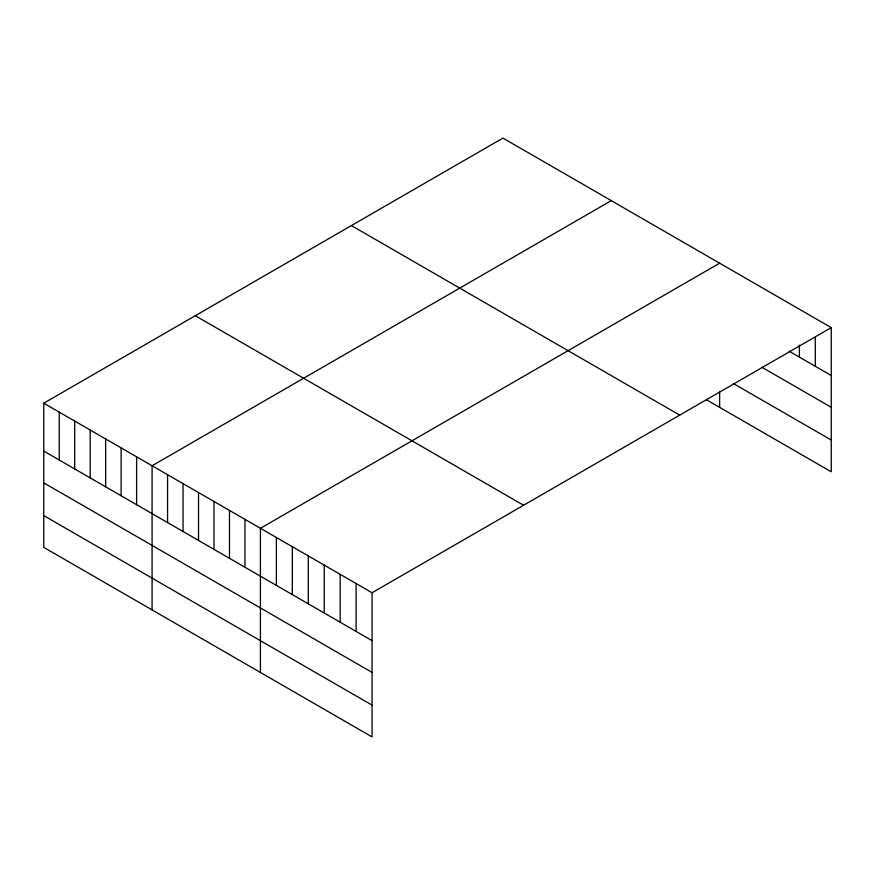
<?xml version="1.0" encoding="UTF-8"?>
<svg xmlns="http://www.w3.org/2000/svg" width="875" height="875" viewBox="0 0 875 875"><rect width="100%" height="100%" fill="white"/><g stroke="black" fill="none" stroke-linecap="round" stroke-linejoin="round"><path stroke-width="1.31" d="M831.25 327.633L372.061 592.747L372.061 736.914L43.75 547.367L43.75 403.2L502.939 138.086L831.25 327.633L831.25 471.8L706.355 399.7M611.286 200.637L152.086 465.752L152.086 609.919M719.622 263.189L260.433 528.303L260.433 672.47M789.108 351.192L831.25 375.517M761.775 367.183L831.25 407.291M733.294 383.469L831.25 440.027M351.411 225.575L679.711 415.122M195.289 315.711L523.589 505.258M43.75 403.2L372.061 592.747M43.75 451.084L372.061 640.631M43.75 482.858L372.061 672.405M43.75 515.594L372.061 705.141M815.303 337.05L815.303 366.319M799.356 345.133L799.356 357.109M719.622 391.464L719.622 407.356M356.114 583.538L356.114 631.422M340.167 574.328L340.167 622.223M324.22 565.13L324.22 613.014M308.273 555.92L308.273 603.805M292.327 546.711L292.327 594.595M276.38 537.502L276.38 585.397M244.956 519.367L244.956 567.252M229.48 510.431L229.48 558.316M214.003 501.495L214.003 549.38M198.527 492.559L198.527 540.444M183.05 483.623L183.05 531.508M167.573 474.688L167.573 522.572M136.609 456.816L136.609 504.7M121.133 447.88L121.133 495.764M105.656 438.944L105.656 486.828M90.18 430.008L90.18 477.892M74.703 421.072L74.703 468.956M59.227 412.136L59.227 460.02"/></g></svg>
